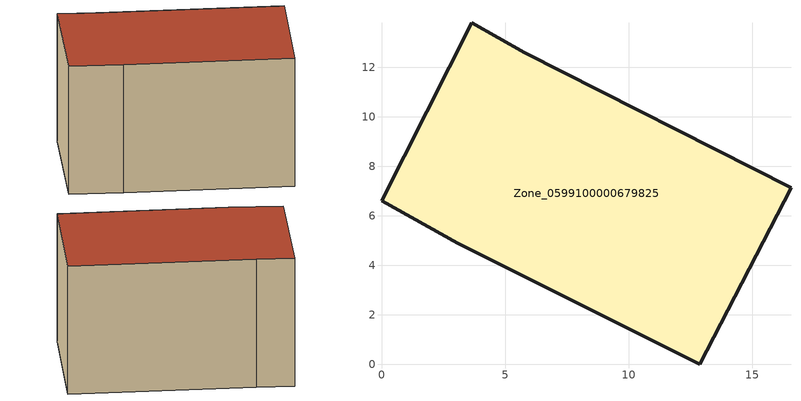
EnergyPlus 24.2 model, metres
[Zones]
Zone_0599100000679825
 floor ground (C_G): 16.56,7.14 12.87,0 3.08,4.9 0,6.6 3.66,13.81 5.79,12.6 z0
 wall outside (C_F): 5.79,12.6 3.66,13.81 0,6.6 3.08,4.9 12.87,0 16.56,7.14 5.79,12.6 z0:8.96
 roof outside (C_R): 12.87,0 16.56,7.14 5.79,12.6 3.66,13.81 0,6.6 3.08,4.9 z8.96
[BUILDING]
Pand.0599100000679825: North Axis=0; Terrain=City; Loads Convergence Tolerance Value=0.04; Temperature Convergence Tolerance Value=0.4; Solar Distribution=FullExterior; Maximum Number of Warmup Days=25; Minimum Number of Warmup Days=1
[Site:Location]
Rotterdam.The.Hague.AP_ZH_NLD Design_Conditions: Latitude=51.96; Longitude=4.45; Time Zone=1; Elevation=-4.5
[SITE:GROUNDTEMPERATURE:BUILDINGSURFACE]
18, 18, 18, 18, 18, 18, 18, 18, 18, 18, 18, 18
[MATERIAL] Thermal Absorptance=0.9; Solar Absorptance=0.7; Visible Absorptance=0.7
Name | Roughness | Thickness | Conductivity | Density | Specific Heat
G.TI.1946 | MediumSmooth | 0.15 | 1 | 540 | 1210
F.TI.1946 | Rough | 0.3 | 0.857143 | 1920 | 840
R.TI.1946 | MediumRough | 0.2 | 0.1 | 1500 | 1000
[CONSTRUCTION]
C_G: G.TI.1946
C_F: F.TI.1946
C_R: R.TI.1946
[ZONE]
Zone_0599100000679825: Type=1; Multiplier=1; Ceiling Height=Autocalculate; Volume=Autocalculate; Floor Area=autocalculate; Part of Total Floor Area=Yes
[ZONEINFILTRATION:DESIGNFLOWRATE]
Infil_Zone_0599100000679825: Zone or ZoneList or Space or SpaceList=Zone_0599100000679825; Schedule=AlwaysOn; Design Flow Rate Calculation Method=Flow/Area; Flow Rate per Floor Area=0.003; Constant Term Coefficient=1; Temperature Term Coefficient=0; Velocity Term Coefficient=0; Velocity Squared Term Coefficient=0
[HVACTEMPLATE:ZONE:IDEALLOADSAIRSYSTEM]
Zone_0599100000679825: Maximum Heating Supply Air Temperature=50; Minimum Cooling Supply Air Temperature=13; Maximum Heating Supply Air Humidity Ratio=0.0156; Minimum Cooling Supply Air Humidity Ratio=0.0077; Heating Limit=NoLimit; Cooling Limit=NoLimit; Dehumidification Control Type=ConstantSensibleHeatRatio; Cooling Sensible Heat Ratio=0.7; Dehumidification Setpoint=60; Humidification Control Type=None; Humidification Setpoint=30; Outdoor Air Method=None; Outdoor Air Flow Rate per Person=0.00944; Outdoor Air Flow Rate per Zone Floor Area=0; Outdoor Air Flow Rate per Zone=0; Demand Controlled Ventilation Type=None; Outdoor Air Economizer Type=NoEconomizer; Heat Recovery Type=None; Sensible Heat Recovery Effectiveness=0.7; Latent Heat Recovery Effectiveness=0.65
[ZONECONTROL:THERMOSTAT]
ThermostatControl_Zone_0599100000679825: Zone or ZoneList=Zone_0599100000679825; Control Type Schedule=DualSetpointControlType; Control 1=Thermostat_Zone_0599100000679825; Temperature Difference Between Cutout And Setpoint=0
[THERMOSTATSETPOINT:DUALSETPOINT]
Thermostat_Zone_0599100000679825: Heating Setpoint Temperature Schedule=HeatingSetpoint_Zone_0599100000679825; Cooling Setpoint Temperature Schedule=CoolingSetpoint_Zone_0599100000679825
[SCHEDULE:COMPACT]
HeatingSetpoint_Zone_0599100000679825: Through: 12/31, For: AllDays, Until: 24:00, 21
CoolingSetpoint_Zone_0599100000679825: Through: 12/31, For: AllDays, Until: 24:00, 24
DualSetpointControlType: Through: 12/31, For: AllDays, Until: 24:00, 4
AlwaysOn: Through: 12/31, For: AllDays, Until: 24:00, 1
